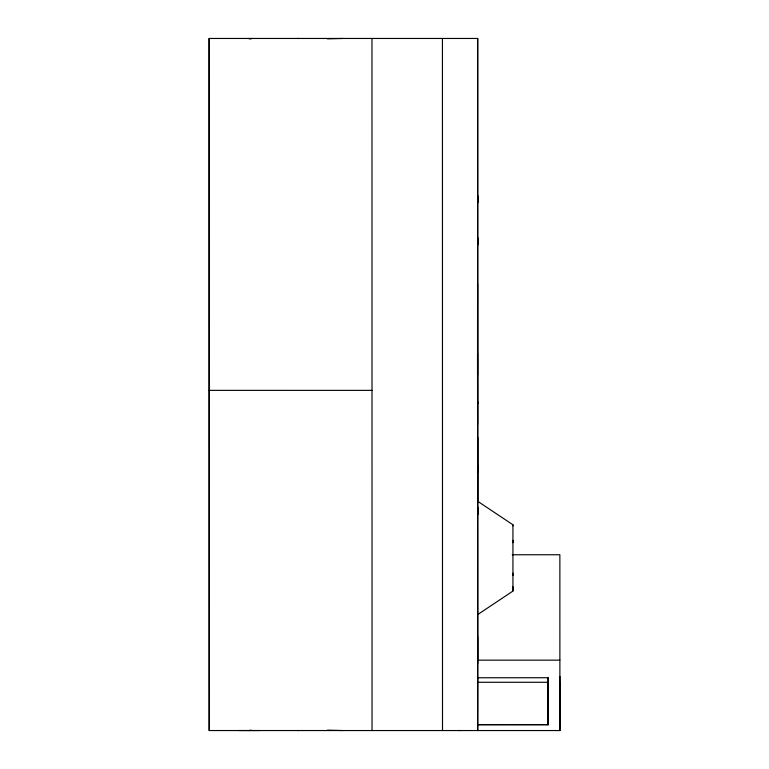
<?xml version="1.0" encoding="UTF-8"?>
<svg xmlns="http://www.w3.org/2000/svg" width="769" height="769" viewBox="0 0 769 769"><rect width="100%" height="100%" fill="white"/><g stroke="black" fill="none" stroke-linecap="round" stroke-linejoin="round"><path stroke-width="1.15" d="M477.549 375.08L477.568 283.626M477.674 244.898L477.703 237.688L477.674 244.052M477.674 198.969L477.703 195.672L477.674 196.508M559.842 660.158L477.693 660.158L477.693 677.758L548.114 677.739L548.066 724.667L548.114 677.739M477.703 513.855L477.732 507.482L477.732 514.692L477.703 507.482M477.751 501.696L477.751 437.282M548.124 724.658L477.703 724.677L548.162 724.686L548.172 682.276L477.78 682.276M548.162 695.791L548.172 682.276M512.269 554.757L559.87 554.757L559.89 730.55L559.899 676.412M477.751 614.537L512.942 591.073L512.942 586.632M251.184 730.214L248.983 730.54L259.739 730.531M327.431 38.834L342.839 38.46M297.738 38.46L298.91 38.46M238.909 730.54L249.031 730.531M297.805 730.54L298.968 730.54M209.139 390.364L372.013 390.373M477.76 471.272L477.722 38.46L209.101 38.46L209.168 730.54L559.89 730.55M249.012 38.758L251.905 38.46M458.843 730.55L460.102 730.55M327.411 730.166L342.82 730.54M249.002 38.46L251.203 38.786M477.741 501.321L512.933 524.775L512.942 591.073M559.899 728.281L559.89 682.276M477.703 244.052L477.712 244.898M477.732 466.302L477.78 659.715M477.539 354.009L477.587 424.392M477.732 465.466L477.703 472.675M477.674 636.694L477.693 663.512M512.933 524.775L512.933 525.909M512.942 540.328L512.942 542.693M512.942 573.165L512.942 575.52M477.789 677.585L477.703 730.55L477.636 38.46M442.435 38.46L442.502 730.55M371.975 38.46L372.042 730.55M209.168 38.46L209.235 730.54M477.76 402.091L477.76 403.283L477.76 402.091M477.703 196.508L477.674 202.881L477.703 196.508"/></g></svg>
